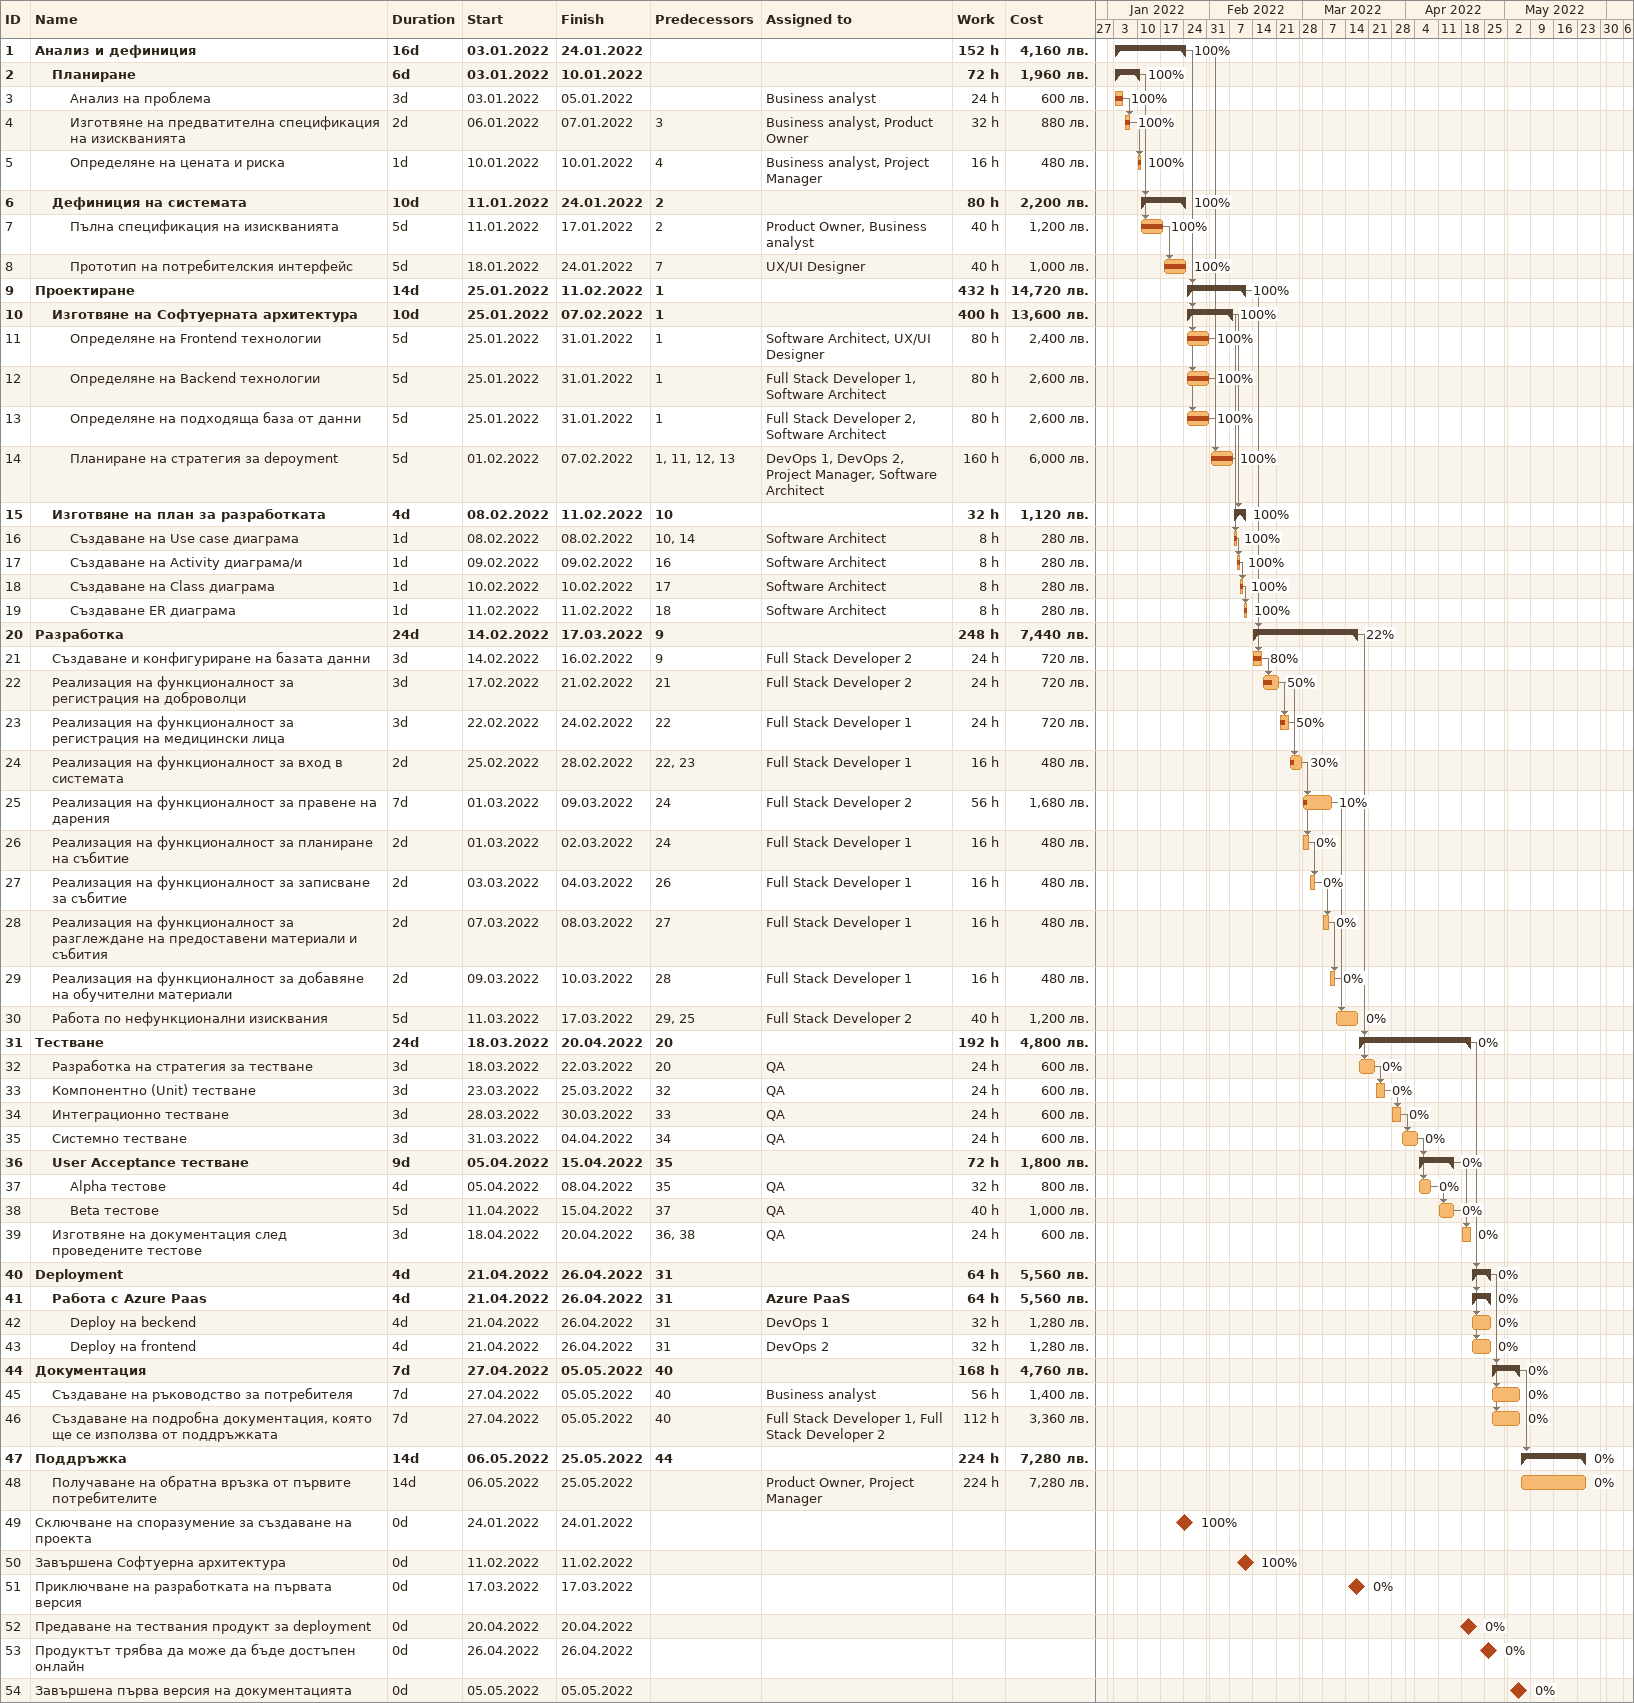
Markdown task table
| ID | Level | Task | Duration | Start | Finish | Predecessors | Resources | % complete | Work (h) | Cost (лв.) |
|---|---|---|---|---|---|---|---|---|---|---|
| 1 | 1 | **Анализ и дефиниция** | 16d | 2022-01-03 | 2022-01-24 |  |  | 100 | 152 | 4160 |
| 2 | 2 | **Планиране** | 6d | 2022-01-03 | 2022-01-10 |  |  | 100 | 72 | 1960 |
| 3 | 3 | Анализ на проблема | 3d | 2022-01-03 | 2022-01-05 |  | Business analyst | 100 | 24 | 600 |
| 4 | 3 | Изготвяне на предватителна спецификация на изискванията | 2d | 2022-01-06 | 2022-01-07 | 3 | Business analyst, Product Owner | 100 | 32 | 880 |
| 5 | 3 | Определяне на цената и риска | 1d | 2022-01-10 | 2022-01-10 | 4 | Business analyst, Project Manager | 100 | 16 | 480 |
| 6 | 2 | **Дефиниция на системата** | 10d | 2022-01-11 | 2022-01-24 | 2 |  | 100 | 80 | 2200 |
| 7 | 3 | Пълна спецификация на изискванията | 5d | 2022-01-11 | 2022-01-17 | 2 | Product Owner, Business analyst | 100 | 40 | 1200 |
| 8 | 3 | Прототип на потребителския интерфейс | 5d | 2022-01-18 | 2022-01-24 | 7 | UX/UI Designer | 100 | 40 | 1000 |
| 9 | 1 | **Проектиране** | 14d | 2022-01-25 | 2022-02-11 | 1 |  | 100 | 432 | 14720 |
| 10 | 2 | **Изготвяне на Софтуерната архитектура** | 10d | 2022-01-25 | 2022-02-07 | 1 |  | 100 | 400 | 13600 |
| 11 | 3 | Определяне на Frontend технологии | 5d | 2022-01-25 | 2022-01-31 | 1 | Software Architect, UX/UI Designer | 100 | 80 | 2400 |
| 12 | 3 | Определяне на Backend технологии | 5d | 2022-01-25 | 2022-01-31 | 1 | Full Stack Developer 1, Software Architect | 100 | 80 | 2600 |
| 13 | 3 | Определяне на подходяща база от данни | 5d | 2022-01-25 | 2022-01-31 | 1 | Full Stack Developer 2, Software Architect | 100 | 80 | 2600 |
| 14 | 3 | Планиране на стратегия за depoymеnt | 5d | 2022-02-01 | 2022-02-07 | 1, 11, 12, 13 | DevOps 1, DevOps 2, Project Manager, Software Architect | 100 | 160 | 6000 |
| 15 | 2 | **Изготвяне на план за разработката** | 4d | 2022-02-08 | 2022-02-11 | 10 |  | 100 | 32 | 1120 |
| 16 | 3 | Създаване на Use case диаграма | 1d | 2022-02-08 | 2022-02-08 | 10, 14 | Software Architect | 100 | 8 | 280 |
| 17 | 3 | Създаване на Activity диаграма/и | 1d | 2022-02-09 | 2022-02-09 | 16 | Software Architect | 100 | 8 | 280 |
| 18 | 3 | Създаване на Class диаграма | 1d | 2022-02-10 | 2022-02-10 | 17 | Software Architect | 100 | 8 | 280 |
| 19 | 3 | Създаване ER диаграма | 1d | 2022-02-11 | 2022-02-11 | 18 | Software Architect | 100 | 8 | 280 |
| 20 | 1 | **Разработка** | 24d | 2022-02-14 | 2022-03-17 | 9 |  | 22 | 248 | 7440 |
| 21 | 2 | Създаване и конфигуриране на базата данни | 3d | 2022-02-14 | 2022-02-16 | 9 | Full Stack Developer 2 | 80 | 24 | 720 |
| 22 | 2 | Реализация на функционалност за регистрация на доброволци | 3d | 2022-02-17 | 2022-02-21 | 21 | Full Stack Developer 2 | 50 | 24 | 720 |
| 23 | 2 | Реализация на функционалност за регистрация на медицински лица | 3d | 2022-02-22 | 2022-02-24 | 22 | Full Stack Developer 1 | 50 | 24 | 720 |
| 24 | 2 | Реализация на функционалност за вход в системата | 2d | 2022-02-25 | 2022-02-28 | 22, 23 | Full Stack Developer 1 | 30 | 16 | 480 |
| 25 | 2 | Реализация на функционалност за правене на дарения | 7d | 2022-03-01 | 2022-03-09 | 24 | Full Stack Developer 2 | 10 | 56 | 1680 |
| 26 | 2 | Реализация на функционалност за планиране на събитие | 2d | 2022-03-01 | 2022-03-02 | 24 | Full Stack Developer 1 | 0 | 16 | 480 |
| 27 | 2 | Реализация на функционалност за записване за събитие | 2d | 2022-03-03 | 2022-03-04 | 26 | Full Stack Developer 1 | 0 | 16 | 480 |
| 28 | 2 | Реализация на функционалност за разглеждане на предоставени материали и събития | 2d | 2022-03-07 | 2022-03-08 | 27 | Full Stack Developer 1 | 0 | 16 | 480 |
| 29 | 2 | Реализация на функционалност за добавяне на обучителни материали | 2d | 2022-03-09 | 2022-03-10 | 28 | Full Stack Developer 1 | 0 | 16 | 480 |
| 30 | 2 | Работа по нефункционални изисквания | 5d | 2022-03-11 | 2022-03-17 | 29, 25 | Full Stack Developer 2 | 0 | 40 | 1200 |
| 31 | 1 | **Тестване** | 24d | 2022-03-18 | 2022-04-20 | 20 |  | 0 | 192 | 4800 |
| 32 | 2 | Разработка на стратегия за тестване | 3d | 2022-03-18 | 2022-03-22 | 20 | QA | 0 | 24 | 600 |
| 33 | 2 | Компонентно (Unit) тестване | 3d | 2022-03-23 | 2022-03-25 | 32 | QA | 0 | 24 | 600 |
| 34 | 2 | Интеграционно тестване | 3d | 2022-03-28 | 2022-03-30 | 33 | QA | 0 | 24 | 600 |
| 35 | 2 | Системно тестване | 3d | 2022-03-31 | 2022-04-04 | 34 | QA | 0 | 24 | 600 |
| 36 | 2 | **User Acceptance тестване** | 9d | 2022-04-05 | 2022-04-15 | 35 |  | 0 | 72 | 1800 |
| 37 | 3 | Alpha тестове | 4d | 2022-04-05 | 2022-04-08 | 35 | QA | 0 | 32 | 800 |
| 38 | 3 | Beta тестове | 5d | 2022-04-11 | 2022-04-15 | 37 | QA | 0 | 40 | 1000 |
| 39 | 2 | Изготвяне на документация след проведените тестове | 3d | 2022-04-18 | 2022-04-20 | 36, 38 | QA | 0 | 24 | 600 |
| 40 | 1 | **Deployment** | 4d | 2022-04-21 | 2022-04-26 | 31 |  | 0 | 64 | 5560 |
| 41 | 2 | **Работа с Azure Paas** | 4d | 2022-04-21 | 2022-04-26 | 31 | Azure PaaS | 0 | 64 | 5560 |
| 42 | 3 | Deploy на beckend | 4d | 2022-04-21 | 2022-04-26 | 31 | DevOps 1 | 0 | 32 | 1280 |
| 43 | 3 | Deploy на frontend | 4d | 2022-04-21 | 2022-04-26 | 31 | DevOps 2 | 0 | 32 | 1280 |
| 44 | 1 | **Документация** | 7d | 2022-04-27 | 2022-05-05 | 40 |  | 0 | 168 | 4760 |
| 45 | 2 | Създаване на ръководство за потребителя | 7d | 2022-04-27 | 2022-05-05 | 40 | Business analyst | 0 | 56 | 1400 |
| 46 | 2 | Създаване на подробна документация, която ще се използва от поддръжката | 7d | 2022-04-27 | 2022-05-05 | 40 | Full Stack Developer 1, Full Stack Developer 2 | 0 | 112 | 3360 |
| 47 | 1 | **Поддръжка** | 14d | 2022-05-06 | 2022-05-25 | 44 |  | 0 | 224 | 7280 |
| 48 | 2 | Получаване на обратна връзка от първите потребителите | 14d | 2022-05-06 | 2022-05-25 |  | Product Owner, Project Manager | 0 | 224 | 7280 |
| 49 | 1 | Сключване на споразумение за създаване на проекта | 0d | 2022-01-24 | 2022-01-24 |  |  | 100 |  |  |
| 50 | 1 | Завършена Софтуерна архитектура | 0d | 2022-02-11 | 2022-02-11 |  |  | 100 |  |  |
| 51 | 1 | Приключване на разработката на първата версия | 0d | 2022-03-17 | 2022-03-17 |  |  | 0 |  |  |
| 52 | 1 | Предаване на тествания продукт за deployment | 0d | 2022-04-20 | 2022-04-20 |  |  | 0 |  |  |
| 53 | 1 | Продуктът трябва да може да бъде достъпен онлайн | 0d | 2022-04-26 | 2022-04-26 |  |  | 0 |  |  |
| 54 | 1 | Завършена първа версия на документацията | 0d | 2022-05-05 | 2022-05-05 |  |  | 0 |  |  |
